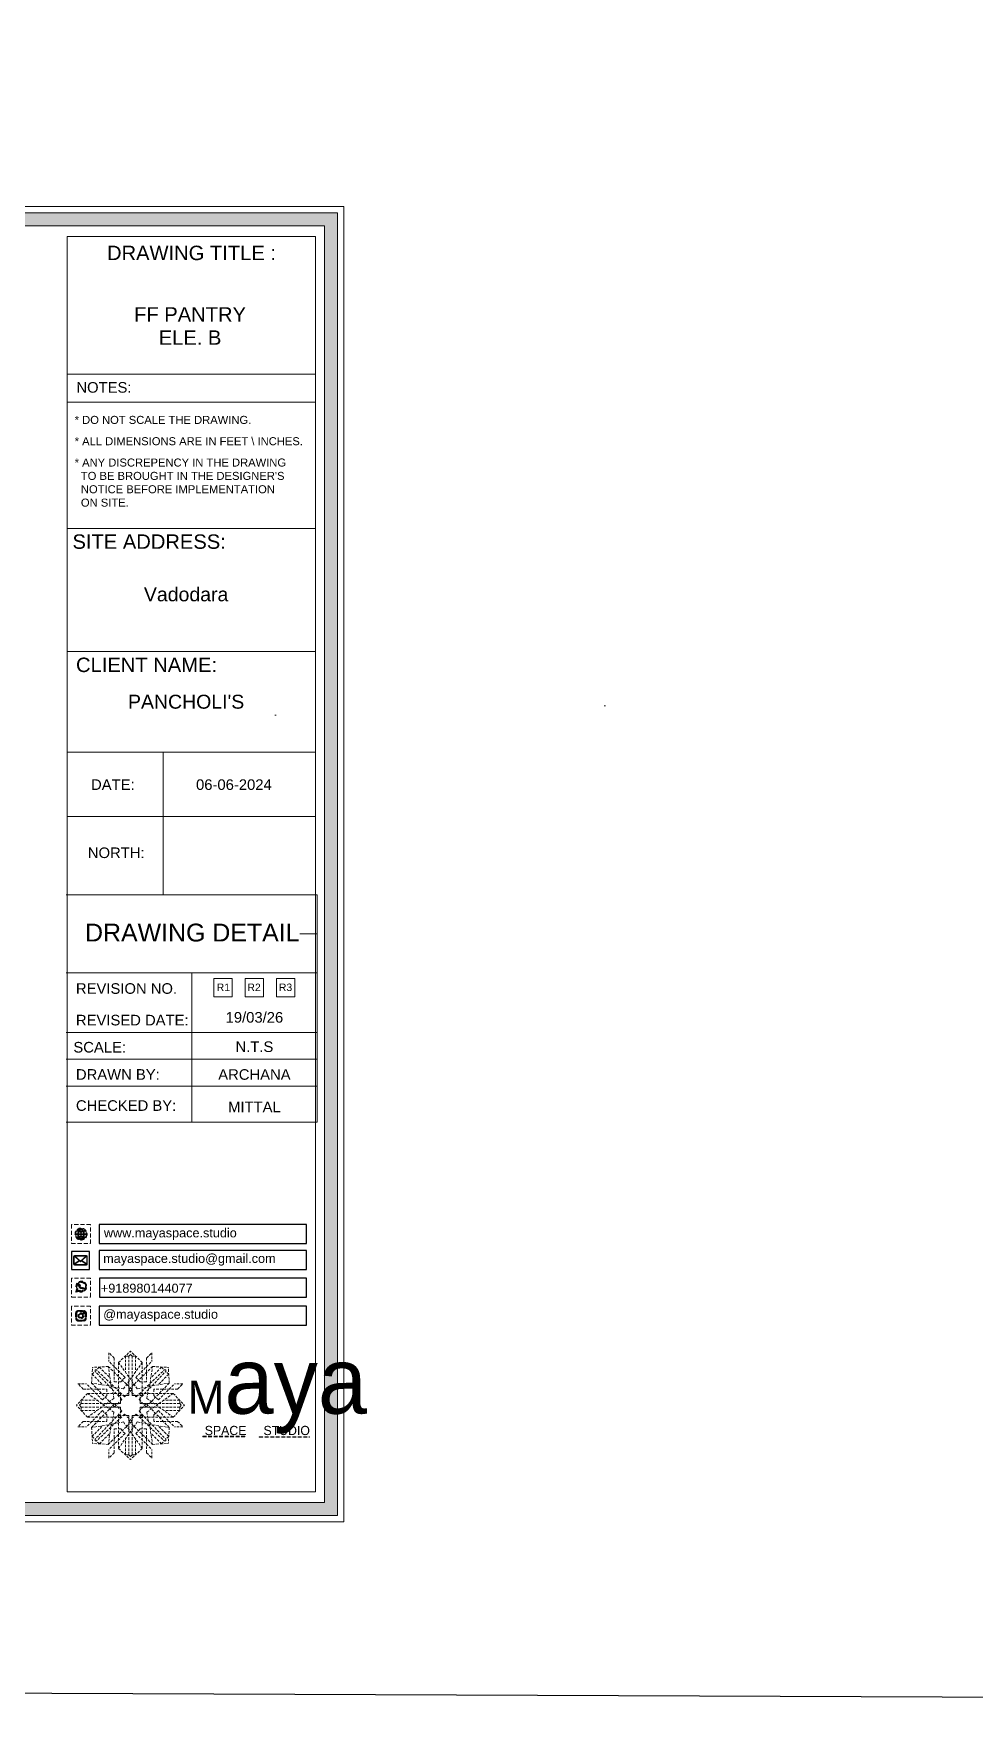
# Model space of a CAD drawing. Header units: millimetres. Extents: x 56222 to 3066687, y -650199 to -121287.
# Drawn here: x 135359.8 to 135535.2, y -184800.2 to -184488.9 of the extents above; entities that cross this region are included whole.
import ezdxf
from ezdxf.enums import TextEntityAlignment as Align

# ---------------------------------------------------------------- set-up
doc = ezdxf.new("R2010")
doc.units = ezdxf.units.MM
doc.header["$MEASUREMENT"] = 0
doc.linetypes.add('DASHEDX2', pattern=[1.5, 1, -0.5])
for name, color, linetype, lineweight in [('Dimension', 10, 'DASHEDX2', 20), ('FURNITURE', 32, 'Continuous', 9), ('NAME PLATE', 7, 'Continuous', 25), ('TILE', 14, 'Continuous', 9)]:
    doc.layers.add(name, color=color, linetype=linetype, lineweight=lineweight)
doc.styles.add('Arial', font='arial.ttf')
doc.styles.get("Standard").update_dxf_attribs({"font": 'arial.ttf', "height": 6})

# ---------------------------------------------------------------- blocks, each defined once
blk = doc.blocks.new('FSFSF')
at = {"color": 42, "lineweight": 5, "true_color": 0xe0ac11}
for p, q in [((28600.02952215459, 143.5139148725285), (28600.02952215459, 140.1627915054827)), ((28602.14937278152, 141.4051683081257), (28600.02952215458, 143.5139148725237)), ((28606.46515515396, 133.7608692168469), (28600.02952215458, 140.1627915054788)), ((28602.14937278152, 141.4051683081257), (28602.14937278152, 131.9548183658916)), ((28603.8573819619, 139.6884756314575), (28608.58467309682, 144.0826294809294)), ((28603.8573819619, 126.5832694616292), (28603.8573819619, 139.6884756314575)), ((28603.8573819619, 139.6884756314575), (28608.57656374431, 133.0212336201026)), ((28607.90038549203, 142.2178300233099), (28606.57849619761, 142.2178300233099)), ((28606.57849619761, 142.2178300233112), (28606.57849619761, 135.8440958244304)), ((28607.90038549203, 142.2178300233056), (28608.57656374431, 142.8463572676453)), ((28607.90038549203, 142.2178300233099), (28607.90038549203, 126.5832694616292)), ((28613.31196423174, 139.6884756314505), (28608.58467309682, 144.0826294809224)), ((28609.26896070161, 142.2178300232985), (28608.59278244933, 142.8463572676383)), ((28613.31196423174, 139.6884756314505), (28608.59278244933, 133.0212336200956)), ((28609.26896070161, 142.2178300233029), (28609.26896070161, 126.5832694616222)), ((28609.26896070161, 142.2178300233029), (28610.59084999603, 142.2178300233029)), ((28610.59084999603, 142.2178300233041), (28610.59084999603, 135.8440958244234)), ((28610.70419103967, 133.7608692168399), (28617.13982403906, 140.1627915054717)), ((28613.31196423174, 126.5832694616222), (28613.31196423174, 139.6884756314505)), ((28615.01997341212, 141.4051683081186), (28617.13982403906, 143.5139148725166)), ((28615.01997341212, 141.4051683081186), (28615.01997341212, 131.9548183658846)), ((28617.13982403905, 143.5139148725215), (28617.13982403905, 140.1627915054756)), ((28593.18528875562, 131.4512709548762), (28593.53942279741, 137.7083440558963)), ((28593.38640769022, 135.0047725313525), (28594.56253744733, 136.1236492009193)), ((28593.38640769022, 135.0047725313525), (28597.59981168557, 130.777693179436)), ((28599.79649589843, 138.0624780976842), (28593.53942279741, 137.7083440558973)), ((28595.12411765238, 136.6852294059708), (28594.53344388519, 136.6852294059708)), ((28594.56253744733, 136.1236492009193), (28594.56253744733, 136.7143229681096)), ((28605.16739288197, 124.9761417178488), (28594.56253744733, 136.1236492009157)), ((28596.24299432195, 137.8613591630871), (28595.12411765238, 136.6852294059708)), ((28606.27162513545, 126.0803739713377), (28595.12411765239, 136.6852294059723)), ((28596.24299432195, 137.8613591630871), (28600.47007367387, 133.6479551677364)), ((28601.02633591869, 130.0022997966441), (28599.79649589844, 138.0624780976862)), ((28599.79697319313, 138.0540449410801), (28608.57656374431, 129.5596347853315)), ((28606.46515515396, 133.7608692168438), (28604.74702146255, 131.954818365889)), ((28605.85908385607, 129.1819884053065), (28608.57656374431, 133.0212336201024)), ((28617.37237300051, 138.0540449410731), (28608.59278244933, 129.5596347853245)), ((28611.31026233756, 129.1819884052994), (28608.59278244933, 133.0212336200953)), ((28610.70419103968, 133.7608692168368), (28612.42232473109, 131.954818365882)), ((28610.89772105818, 126.0803739713307), (28622.04522854125, 136.6852294059653)), ((28612.01817201668, 124.9761417178561), (28622.62302745131, 136.123649200923)), ((28616.14301027494, 130.0022997966371), (28617.3728502952, 138.0624780976791)), ((28620.92635187169, 137.8613591630801), (28616.69927251977, 133.6479551677294)), ((28617.37285029521, 138.0624780976772), (28623.62992339623, 137.7083440558903)), ((28623.79915720843, 135.0047725313598), (28619.58575321308, 130.7776931794433)), ((28620.92635187169, 137.8613591630801), (28622.04522854125, 136.6852294059638)), ((28622.04522854125, 136.6852294059638), (28622.63590230844, 136.6852294059638)), ((28622.62302745131, 136.1236492009266), (28622.62302745131, 136.7143229681169)), ((28623.79915720843, 135.0047725313598), (28622.62302745131, 136.1236492009266)), ((28624.00027614303, 131.4512709548835), (28623.64614210124, 137.7083440559036)), ((28591.55929122185, 127.3903848914015), (28587.16513737238, 122.6630937564842)), ((28587.73385198078, 131.2182446987172), (28591.08497534782, 131.2182446987172)), ((28589.84259854518, 129.0983940717815), (28587.73385198078, 131.2182446987208)), ((28589.84259854518, 129.0983940717815), (28599.29294848741, 129.0983940717815)), ((28597.48689763646, 124.7826116993383), (28591.08497534783, 131.2182446987208)), ((28604.66449739168, 127.3903848914015), (28591.55929122185, 127.3903848914015)), ((28591.55929122185, 127.3903848914015), (28598.2265332332, 122.6712031089919)), ((28601.24546705666, 130.2214309346091), (28593.18528875562, 131.4512709548617)), ((28593.19372191223, 131.4507936601731), (28601.68813206797, 122.6712031089919)), ((28597.48689763646, 124.7826116993419), (28599.29294848742, 126.5007453907529)), ((28599.29294848741, 126.5007453907565), (28599.29294848741, 129.0983940717815)), ((28605.85908385607, 129.1819884053061), (28601.02633591869, 130.0022997966444)), ((28602.065778448, 125.3886829972289), (28601.24546705666, 130.2214309346127)), ((28604.74702146255, 131.9548183658916), (28602.14937278152, 131.9548183658916)), ((28603.67734725012, 126.5424332089096), (28603.67734725012, 127.3903848914015)), ((28604.66449739168, 126.5430463444827), (28603.67734725012, 126.5424332089096)), ((28604.70533364439, 127.5704196031902), (28603.8573819619, 127.5704196031902)), ((28607.90038549203, 126.5832694616292), (28603.8573819619, 126.5832694616292)), ((28604.66449739168, 123.3473813612763), (28604.66449739168, 127.3903848914015)), ((28604.70472050882, 126.5832694616292), (28604.70533364439, 127.5704196031902)), ((28606.27162513545, 126.0803739713377), (28608.57656374431, 128.2731099501872)), ((28607.90038549203, 128.9163723677579), (28608.57656374431, 129.5596347853315)), ((28607.90038549203, 128.916372367763), (28608.57656374431, 128.2731099501872)), ((28609.26896070161, 128.9163723677509), (28608.59278244933, 129.5596347853245)), ((28609.26896070161, 128.916372367756), (28608.59278244933, 128.2731099501802)), ((28610.89772105818, 126.0803739713307), (28608.59278244933, 128.2731099501802)), ((28609.26896070161, 126.5832694616222), (28613.31196423174, 126.5832694616222)), ((28611.31026233756, 129.1819884052991), (28616.14301027495, 130.0022997966374)), ((28612.42232473109, 131.9548183658846), (28615.01997341212, 131.9548183658846)), ((28612.46462568482, 126.5832694616222), (28612.46401254924, 127.5704196031832)), ((28612.46401254924, 127.5704196031832), (28613.31196423174, 127.5704196031832)), ((28612.52106750697, 123.3473813612836), (28612.52106750697, 127.3903848914088)), ((28612.52106750697, 127.3903848914088), (28625.6262736768, 127.3903848914088)), ((28612.52106750697, 126.54304634449), (28613.50821764853, 126.5424332089169)), ((28613.50821764853, 126.5424332089169), (28613.50821764853, 127.3903848914088)), ((28615.11978645065, 125.3886829972362), (28615.94009784198, 130.22143093462)), ((28623.99184298642, 131.4507936601804), (28615.49743283067, 122.6712031089992)), ((28615.94009784198, 130.2214309346164), (28624.00027614303, 131.451270954869)), ((28627.34296635347, 129.0983940717888), (28617.89261641123, 129.0983940717888)), ((28617.89261641123, 126.5007453907638), (28617.89261641123, 129.0983940717888)), ((28619.69866726219, 124.7826116993492), (28617.89261641123, 126.5007453907601)), ((28625.6262736768, 127.3903848914088), (28618.95903166544, 122.6712031089992)), ((28619.69866726219, 124.7826116993456), (28626.10058955082, 131.2182446987281)), ((28625.6262736768, 127.3903848914088), (28630.02042752627, 122.6630937564914)), ((28629.45171291787, 131.2182446987244), (28626.10058955082, 131.2182446987244)), ((28627.34296635347, 129.0983940717888), (28629.45171291786, 131.2182446987281)), ((28591.55929122185, 117.9358026215632), (28587.16513737238, 122.6630937564805)), ((28589.02993683, 123.3473813612763), (28588.40140958566, 122.6712031089919)), ((28589.02993683, 121.9788061516883), (28588.40140958566, 122.6549844039728)), ((28589.02993683, 123.3473813612763), (28589.02993683, 124.6692706556969)), ((28589.02993682999, 124.6692706556969), (28595.40367102887, 124.6692706556969)), ((28589.02993683, 123.3473813612763), (28604.66449739168, 123.3473813612763)), ((28589.02993682999, 121.9788061516883), (28604.66449739167, 121.9788061516883)), ((28589.02993682999, 121.9788061516883), (28589.02993682999, 120.6569168572678)), ((28589.02993682999, 120.6569168572678), (28595.40367102887, 120.6569168572678)), ((28597.48689763646, 120.5435758136264), (28591.08497534783, 114.1079428142439)), ((28591.55929122185, 117.9358026215632), (28598.2265332332, 122.6549844039728)), ((28593.19372191222, 113.8753938527916), (28601.68813206797, 122.6549844039728)), ((28605.16739288197, 120.3500457951159), (28594.56253744733, 109.202538312049)), ((28597.48689763646, 120.5435758136227), (28599.29294848741, 118.8254421222118)), ((28602.065778448, 125.3886829972289), (28598.2265332332, 122.6712031089919)), ((28602.065778448, 119.9375045157358), (28598.2265332332, 122.6549844039728)), ((28602.065778448, 119.9375045157358), (28601.24546705666, 115.104756578352)), ((28602.33139448555, 123.3473813612727), (28601.68813206797, 122.6712031089919)), ((28602.33139448555, 121.978806151692), (28601.68813206797, 122.6549844039728)), ((28602.33139448554, 123.3473813612727), (28602.97465690312, 122.6712031089919)), ((28602.33139448554, 121.978806151692), (28602.97465690312, 122.6549844039728)), ((28605.16739288197, 124.9761417178488), (28602.97465690312, 122.6712031089919)), ((28605.16739288197, 120.3500457951159), (28602.97465690312, 122.6549844039728)), ((28604.66449739167, 121.9788061516883), (28604.66449739167, 117.9358026215632)), ((28612.01817201668, 124.9761417178561), (28614.21090799553, 122.6712031089992)), ((28612.01817201667, 120.3500457951159), (28614.21090799552, 122.6549844039728)), ((28612.01817201667, 120.3500457951159), (28622.62302745131, 109.202538312049)), ((28628.15562806865, 123.3473813612836), (28612.52106750697, 123.3473813612836)), ((28612.52106750696, 121.9788061516883), (28612.52106750696, 117.9358026215632)), ((28628.15562806865, 121.9788061516883), (28612.52106750696, 121.9788061516883)), ((28614.85417041311, 123.34738136128), (28614.21090799553, 122.6712031089992)), ((28614.8541704131, 121.978806151692), (28614.21090799552, 122.6549844039728)), ((28614.8541704131, 123.34738136128), (28615.49743283067, 122.6712031089992)), ((28614.85417041309, 121.978806151692), (28615.49743283067, 122.6549844039728)), ((28615.11978645065, 125.3886829972362), (28618.95903166544, 122.6712031089992)), ((28615.11978645064, 119.9375045157358), (28618.95903166544, 122.6549844039728)), ((28615.11978645064, 119.9375045157358), (28615.94009784198, 115.104756578352)), ((28623.99184298642, 113.8753938527916), (28615.49743283067, 122.6549844039728)), ((28619.69866726218, 120.5435758136227), (28617.89261641122, 118.8254421222118)), ((28625.62627367679, 117.9358026215632), (28618.95903166544, 122.6549844039728)), ((28619.69866726218, 120.5435758136264), (28626.10058955082, 114.1079428142439)), ((28628.15562806865, 124.6692706557042), (28621.78189386977, 124.6692706557042)), ((28628.15562806865, 120.6569168572678), (28621.78189386977, 120.6569168572678)), ((28625.62627367679, 117.9358026215632), (28630.02042752627, 122.6630937564805)), ((28628.15562806865, 123.3473813612836), (28628.15562806865, 124.6692706557042)), ((28628.15562806865, 123.3473813612836), (28628.78415531299, 122.6712031089992)), ((28628.15562806864, 121.9788061516883), (28628.78415531298, 122.6549844039728)), ((28628.15562806865, 121.9788061516883), (28628.15562806865, 120.6569168572678)), ((28589.84259854518, 116.2277934411832), (28587.73385198078, 114.1079428142439)), ((28587.73385198077, 114.1079428142475), (28591.08497534782, 114.1079428142475)), ((28589.84259854518, 116.2277934411832), (28599.29294848741, 116.2277934411832)), ((28604.66449739167, 117.9358026215632), (28591.55929122185, 117.9358026215632)), ((28601.24546705666, 115.1047565783556), (28593.18528875562, 113.874916558103)), ((28593.18528875562, 113.8749165580884), (28593.53942279741, 107.6178434570684)), ((28593.38640769022, 110.3214149816122), (28597.59981168557, 114.5484943335287)), ((28606.27162513545, 119.148331313441), (28595.12411765239, 108.5434758788064)), ((28599.29294848741, 118.8254421222082), (28599.29294848741, 116.2277934411832)), ((28601.02633591869, 115.2264054881346), (28599.79649589844, 107.1662271870926)), ((28599.79697319313, 107.1746603436987), (28608.57656374431, 115.6690704994472)), ((28605.85908385607, 116.0467168794726), (28601.02633591869, 115.2264054881344)), ((28602.14937278152, 103.8235369766531), (28602.14937278152, 113.2738869188871)), ((28604.74702146255, 113.2738869188871), (28602.14937278152, 113.2738869188871)), ((28604.66449739167, 118.783141168482), (28603.67734725012, 118.783754304055)), ((28603.67734725012, 118.783754304055), (28603.67734725012, 117.9358026215632)), ((28607.90038549203, 118.6454358231495), (28603.8573819619, 118.6454358231495)), ((28603.8573819619, 118.6454358231495), (28603.8573819619, 105.5402296533212)), ((28604.70533364439, 117.6582856815885), (28603.8573819619, 117.6582856815885)), ((28604.70472050882, 118.6454358231495), (28604.70533364439, 117.6582856815885)), ((28606.46515515396, 111.4678360679349), (28604.74702146255, 113.2738869188898)), ((28605.85908385607, 116.0467168794723), (28608.57656374431, 112.2074716646764)), ((28606.27162513545, 119.148331313441), (28608.57656374431, 116.9555953345915)), ((28607.90038549203, 103.0108752614688), (28607.90038549203, 118.6454358231495)), ((28607.90038549203, 116.3123329170157), (28608.57656374431, 116.9555953345915)), ((28607.90038549203, 116.3123329170208), (28608.57656374431, 115.6690704994472)), ((28610.89772105818, 119.148331313441), (28608.59278244933, 116.9555953345915)), ((28609.26896070161, 116.3123329170157), (28608.59278244933, 116.9555953345915)), ((28609.26896070161, 116.3123329170208), (28608.59278244933, 115.6690704994472)), ((28611.31026233756, 116.0467168794723), (28608.59278244933, 112.2074716646764)), ((28617.37237300051, 107.1746603436987), (28608.59278244933, 115.6690704994472)), ((28609.26896070161, 118.6454358231495), (28613.31196423174, 118.6454358231495)), ((28609.26896070161, 103.0108752614688), (28609.26896070161, 118.6454358231495)), ((28610.70419103968, 111.4678360679349), (28612.42232473109, 113.2738869188898)), ((28610.89772105818, 119.148331313441), (28622.04522854125, 108.5434758788064)), ((28611.31026233756, 116.0467168794726), (28616.14301027495, 115.2264054881344)), ((28612.42232473109, 113.2738869188871), (28615.01997341212, 113.2738869188871)), ((28612.46462568482, 118.6454358231495), (28612.46401254924, 117.6582856815885)), ((28612.46401254924, 117.6582856815885), (28613.31196423174, 117.6582856815885)), ((28612.52106750696, 118.783141168482), (28613.50821764853, 118.783754304055)), ((28612.52106750696, 117.9358026215632), (28625.62627367679, 117.9358026215632)), ((28613.31196423174, 118.6454358231495), (28613.31196423174, 105.5402296533212)), ((28613.50821764853, 118.783754304055), (28613.50821764853, 117.9358026215632)), ((28615.01997341212, 103.8235369766531), (28615.01997341212, 113.2738869188871)), ((28615.94009784198, 115.1047565783556), (28624.00027614302, 113.874916558103)), ((28616.14301027494, 115.2264054881346), (28617.3728502952, 107.1662271870926)), ((28617.89261641123, 118.8254421222082), (28617.89261641123, 116.2277934411832)), ((28627.34296635346, 116.2277934411832), (28617.89261641123, 116.2277934411832)), ((28623.79915720842, 110.3214149816122), (28619.58575321307, 114.5484943335287)), ((28624.00027614302, 113.8749165580884), (28623.64614210124, 107.6178434570684)), ((28629.45171291786, 114.1079428142475), (28626.10058955082, 114.1079428142475)), ((28627.34296635346, 116.2277934411832), (28629.45171291786, 114.1079428142439)), ((28593.38640769022, 110.3214149816122), (28594.56253744733, 109.2025383120454)), ((28599.79649589843, 107.1662271870945), (28593.53942279741, 107.5203612288814)), ((28595.12411765238, 108.5434758788079), (28594.53344388519, 108.5434758788079)), ((28594.56253744733, 109.2025383120454), (28594.56253744733, 108.6118645448551)), ((28596.24299432195, 107.3673461216916), (28595.12411765238, 108.5434758788079)), ((28596.24299432195, 107.3673461216916), (28600.47007367387, 111.5807501170424)), ((28606.46515515396, 111.4678360679318), (28600.02952215458, 105.0659137793)), ((28603.8573819619, 105.5402296533212), (28608.57656374431, 112.2074716646761)), ((28606.57849619761, 103.0108752614676), (28606.57849619761, 109.3846094603483)), ((28613.31196423174, 105.5402296533212), (28608.59278244933, 112.2074716646761)), ((28610.59084999603, 103.0108752614676), (28610.59084999603, 109.3846094603483)), ((28610.70419103967, 111.4678360679318), (28617.13982403906, 105.0659137793)), ((28620.92635187169, 107.3673461216916), (28616.69927251977, 111.5807501170424)), ((28617.37285029521, 107.1662271870945), (28623.62992339623, 107.5203612288814)), ((28620.92635187169, 107.3673461216916), (28622.04522854125, 108.5434758788079)), ((28622.04522854125, 108.5434758788079), (28622.63590230844, 108.5434758788079)), ((28623.79915720842, 110.3214149816122), (28622.62302745131, 109.2025383120454)), ((28622.62302745131, 109.2025383120454), (28622.62302745131, 108.6118645448551)), ((28600.02952215459, 101.7147904122502), (28600.02952215459, 105.0659137792961)), ((28602.14937278152, 103.8235369766531), (28600.02952215458, 101.7147904122551)), ((28603.8573819619, 105.5402296533212), (28608.58467309682, 101.1460758038494)), ((28607.90038549203, 103.0108752614688), (28606.57849619761, 103.0108752614688)), ((28607.90038549203, 103.0108752614732), (28608.57656374431, 102.3823480171334)), ((28613.31196423174, 105.5402296533212), (28608.58467309682, 101.1460758038494)), ((28609.26896070161, 103.0108752614732), (28608.59278244933, 102.3823480171334)), ((28609.26896070161, 103.0108752614688), (28610.59084999603, 103.0108752614688)), ((28615.01997341212, 103.8235369766531), (28617.13982403906, 101.7147904122551)), ((28617.13982403905, 101.7147904122502), (28617.13982403905, 105.0659137792961))]:
    blk.add_line(p, q, dxfattribs=at)
blk = doc.blocks.new('hgwg')
at = {"layer": 'Dimension', "true_color": 0xd39e00}
h = blk.add_hatch(color=42, dxfattribs=at)
h.dxf.hatch_style = 1
h.paths.add_polyline_path([(27505.71340162798, 45.05203686693212), (27494.27108242475, 45.05203686693212), (27494.27108242475, 44.90203686693212), (27505.71340162798, 44.90203686693212)])
h = blk.add_hatch(color=42, dxfattribs=at)
h.dxf.hatch_style = 1
h.paths.add_polyline_path([(27523.30327300013, 44.90203686693212), (27509.6816220806, 44.90203686693212), (27509.6816220806, 44.75203686693212), (27523.30327300013, 44.75203686693212)])
at = {"layer": 'Dimension', "color": 42, "true_color": 0xd39e00}
for p, q in [((27494.27108242475, 45.05203686693212), (27505.71340162798, 45.05203686693212)), ((27494.27108242475, 44.90203686693212), (27494.27108242475, 45.05203686693212)), ((27494.27108242475, 44.90203686693212), (27505.71340162798, 44.90203686693212)), ((27505.71340162798, 45.05203686693212), (27505.71340162798, 44.90203686693212)), ((27509.6816220806, 44.90203686693212), (27523.30327300013, 44.90203686693212)), ((27509.6816220806, 44.90203686693212), (27509.6816220806, 44.75203686693212)), ((27509.6816220806, 44.75203686693212), (27523.30327300013, 44.75203686693212)), ((27523.30327300013, 44.75203686693212), (27523.30327300013, 44.90203686693212))]:
    blk.add_line(p, q, dxfattribs=at)
at = {"layer": 'Dimension', "color": 42, "true_color": 0xd39e00, "attachment_point": 1}
for s, width, insert, char_height in [('{\\fCinzel|b0|i0|c0|p2;\\H1.5x;M\\fAmsterdam One|b0|i0|c0|p2;\\H2x;aya}', 85.32770400233176, (27490.16720882829, 69.1670580071177), 6), ('{\\fCinzel|b0|i0|c0|p0;SPACE     STUDIO}', 66.12897169631242, (27494.8322192234, 47.86289312563859), 2.5)]:
    blk.add_mtext_dynamic_manual_height_columns(s, width=width, gutter_width=30, heights=[0], dxfattribs=dict(at, insert=insert, char_height=char_height))
blk = doc.blocks.new('QEGW4TG')
at = {"layer": 'Dimension', "true_color": 0x000000}
h = blk.add_hatch(color=18, dxfattribs=at)
h.dxf.hatch_style = 1
h.paths.add_polyline_path([(1.187091838183055, 1.98177108190226), (1.033431034835843, 1.296664261299405, 0.5509124427602531), (1.10803336545479, 1.228472477282911), (1.753631702631827, 1.3859606636898, 6.34412523232794)])
h.paths.add_polyline_path([(1.810474836187209, 1.698279910686368), (1.403136541219283, 1.598913221470411), (1.499210153190082, 2.0272637533444, -9.07133912899332)], flags=16)
h.paths.add_polyline_path([(1.745663850195269, 2.690243043829252, -0.3875126163322261), (1.894684737119763, 3.193992050027953, -0.3607415830259414), (2.007833641781254, 3.177226008350592), (2.169416898680688, 2.859554992342163, -0.07151671525802489), (2.063735285172324, 2.730699185723803, 0.3216763591583559), (2.052573019720961, 2.654587547766838, 0.1221828121087859), (2.532697100029603, 2.245910038244721, 0.06604656462501653), (2.687304065624332, 1.931217718888324, 0.3756740161796316), (3.107131665665466, 2.163826466892424, 0.526752502159757), (3.02979712339868, 2.28973275806185), (2.789984836732684, 2.366833549170965, 0.2737208883027296), (2.687663811828648, 2.340313884368498, 0.04074929161681815), (2.628080915907736, 2.265958741588463, -2.427976796490477), (2.44588782105219, 2.002458541107671, -0.1907850788726739)], flags=0)
h = blk.add_hatch(color=18, dxfattribs=at)
h.dxf.hatch_style = 1
h.paths.add_polyline_path([(2.687663811828632, 2.340313884368481, 0.0407492916168068), (2.628080915907738, 2.265958741588466, -0.4412823113683242), (2.532697100181941, 2.24591003816886, -0.1182797973807856), (2.064446685660975, 2.638307475266393, -0.4412823115886387), (2.069093945741169, 2.735664682453949, 0.04074929158412958), (2.133043749293867, 2.806299173711516, 0.2900830682164422), (2.140126129328374, 2.917140342695692), (2.007833641781254, 3.177226008350592, 0.31623062650189), (1.907458275577852, 3.200407680759237, 0.1903366609617529), (1.727617539160449, 3.001989855048218, 0.1705132533351779), (1.723351830981194, 2.743669959818334, 0.2527841192987533), (2.690888777707058, 1.925875124151339, 0.1705132533677759), (2.945253356194499, 1.971108140553456, 0.1903366609236972), (3.11259450872896, 2.180175743679357, 0.4666839200012377), (3.029797123397894, 2.289732758062103), (2.789984836732684, 2.366833549170965, 0.2737208883027886)])
for p, q in [((1.187091838182823, 1.981771081901229), (1.033431034829846, 1.296664261272667)), ((1.104864288547105, 1.22769940810656), (1.753631702631537, 1.38596066368973)), ((1.499210153189779, 2.02726375334305), (1.403136541219283, 1.598913221470411)), ((1.403136541219283, 1.598913221470411), (1.810474836187495, 1.698279910686438)), ((2.007833641782781, 3.177226008347589), (2.140126129339478, 2.917140342673861)), ((3.07376729664611, 2.275596138167543), (2.795973786971444, 2.364908073175798))]:
    blk.add_line(p, q)
blk.add_lwpolyline([(0, 0), (4.677875833520375, 0), (4.677875833520375, 4.677875833487633), (0, 4.677875833487633)], close=True)
for centre, radius, start, end in [((1.092285202801577, 1.28614751820453), 0.05978641126763205, 164.848313743537, 282.1458186134437), ((2.391856922618899, 2.560090461466984), 1.336380265289725, 241.4726925157612, 205.6422480518206), ((2.391856922618899, 2.560090461466984), 1.039578066265566, 235.9961833528427, 210.8332541496584), ((2.093211678275111, 2.866757529460642), 0.3898036126573604, 159.7006965781634, 198.4071931529369), ((2.96422670641914, 3.230508715242536), 1.33296002576076, 201.4218194877544, 258.1669382717271), ((2.068710664792889, 2.873542338844459), 0.3644767273401995, 118.9685287465575, 159.3648257195266), ((1.94115209195661, 3.117399309044913), 0.08958606497010892, 41.8984607349679, 123.1343628598353), ((2.111185664180084, 2.684865951528081), 0.06597138640971531, 135.993167916936, 224.889150196011), ((1.668440453213407, 3.162667354486985), 0.5855377895559305, 312.4616868225817, 321.8727761964677), ((3.116352617467783, 3.417971815580813), 1.3093443293986, 216.5455493843477, 243.5279193807737), ((2.049097856513981, 2.86730989022908), 0.1037748545872203, 320.3923518033985, 28.69705978797532), ((2.571242585552682, 2.299449457126798), 0.06597138640971531, 234.2481540868074, 323.1441363625612), ((3.113289334112778, 1.938197709888527), 0.5855377895559305, 137.2645280778166, 146.6756174521283), ((2.761231025502639, 2.267121770607218), 0.1037748545872203, 70.44024447729866, 138.7449524685831), ((2.753680358302518, 2.310588100078917), 0.3898036126573604, 260.7301111127597, 299.4366076966294), ((2.764269856204919, 2.287475423160004), 0.3644767273401995, 299.7724785632745, 340.1687755327218), ((3.025288852411904, 2.200260200651769), 0.08958606497010892, 336.0029414192384, 57.23884355508559)]:
    blk.add_arc(centre, radius, start, end)
blk = doc.blocks.new('ASGERG')
at = {"layer": 'Dimension', "true_color": 0x000000}
h = blk.add_hatch(color=18, dxfattribs=at)
h.dxf.hatch_style = 1
h.paths.add_polyline_path([(0.9878009781132278, 1.703186002650503, 0.4023816522982896), (1.825443186799671, 1.025485415719686), (2.958426043524663, 1.025485415719686, 0.4261452983977781), (3.664190593117382, 1.897814859594269), (3.664190593117382, 2.988961614004873, 0.4023816523091476), (2.826548384427302, 3.666662200964538), (1.693565527702309, 3.666662200964538, 0.4261452984088214), (0.9878009781132278, 2.794332757061105)])
h.paths.add_polyline_path([(1.269614298369561, 1.722741172293552, 0.4023816522947821), (1.79822913284187, 1.29506145431435), (2.936987097088775, 1.29506145431435, 0.4261452984123871), (3.382377272857411, 1.845566526549218), (3.382377272857411, 2.96940644439067, 0.4023816522947838), (2.853762438385102, 3.397086162369874), (1.715004474138198, 3.397086162369874, 0.426145298412388), (1.269614298369561, 2.846581090135005)], flags=16)
h.paths.add_polyline_path([(3.023270429735569, 2.349113106956224, -1), (1.6354381059813, 2.349113106956224, -1)], flags=0)
h.paths.add_polyline_path([(2.743205021494745, 2.349113106956224, -1), (1.915503514222124, 2.349113106956224, -1)], flags=0)
h.paths.add_polyline_path([(3.191863788461511, 3.021710217520308, -1), (2.855701533165678, 3.021710217520308, -1)], flags=0)
h.paths.add_polyline_path([(1.6354381059813, 2.349113106956224, 1), (3.023270429735569, 2.349113106956224, 1)], flags=0)
h = blk.add_hatch(color=18, dxfattribs=at)
h.dxf.hatch_style = 1
h.paths.add_polyline_path([(1.6354381059813, 2.349113106956224, 1), (3.023270429735569, 2.349113106956224, 1)])
h.paths.add_polyline_path([(2.743205021494745, 2.349113106956224, 1), (1.915503514222124, 2.349113106956224, 1)], flags=16)
h = blk.add_hatch(color=18, dxfattribs=at)
h.dxf.hatch_style = 1
h.paths.add_polyline_path([(3.191863788461511, 3.021710217520308, 1), (2.855701533165678, 3.021710217520308, 1)])
for p, q in [((0.9878009781132278, 2.988961614029904), (0.9878009781132278, 1.70318600265432)), ((1.269614298369561, 2.969406444382912), (1.269614298369561, 1.722741172301312)), ((1.693565527704777, 3.666662200964538), (2.958426043522195, 3.666662200964538)), ((1.693565527704777, 1.025485415719686), (2.958426043522195, 1.025485415719686)), ((2.936987097087695, 3.397086162369874), (1.715004474142916, 3.397086162369874)), ((2.936987097087695, 1.29506145431435), (1.715004474142916, 1.29506145431435)), ((3.382377272857411, 2.969406444382798), (3.382377272857411, 1.722741172301198)), ((3.664190593117382, 2.988961614029904), (3.664190593117382, 1.703186002654206))]:
    blk.add_line(p, q)
blk.add_lwpolyline([(0, 0), (4.677875833520375, 0), (4.677875833520375, 4.677875833487633), (0, 4.677875833487633)], close=True)
for centre, radius in [((2.329354267858434, 2.349113106956224), 0.6939161618771346), ((2.329354267858434, 2.349113106956224), 0.4138507536363104), ((3.023782660813595, 3.021710217520308), 0.1680811276479166)]:
    blk.add_circle(centre, radius)
for centre, radius, start, end in [((1.759504357250989, 2.891647185547413), 0.7778150187314825, 94.86305418922075, 172.8127439550857), ((1.759504357250989, 1.800500431136811), 0.7778150187314825, 187.1872560450436, 265.1369458107793), ((1.756616803490033, 2.907993767262838), 0.490859406455273, 94.86305418922075, 172.8127439550857), ((1.756616803490033, 1.784153849421386), 0.490859406455273, 187.1872560450436, 265.1369458107793), ((2.895374767736939, 2.907993767262838), 0.490859406455273, 7.187256045043576, 85.13694581077927), ((2.895374767736939, 1.784153849421386), 0.490859406455273, 274.8630541892207, 352.8127439549564), ((2.892487213975983, 2.891647185547413), 0.7778150187314825, 7.187256045043576, 85.13694581077927), ((2.892487213975983, 1.800500431136811), 0.7778150187314825, 274.8630541892207, 352.8127439549564)]:
    blk.add_arc(centre, radius, start, end)
blk = doc.blocks.new('DTGWEGEARG')
at = {"layer": 'Dimension', "true_color": 0x000000}
h = blk.add_hatch(color=18, dxfattribs=at)
h.dxf.hatch_style = 1
h.paths.add_polyline_path([(3.827875833522876, 2.338937916762688, 1), (0.849999999997499, 2.338937916762688, 1)])
h.paths.add_polyline_path([(2.410067026245088, 1.122706408467201), (2.410067026245088, 1.693045342340603, -0.05827942784441899), (2.812445341716919, 1.629346779479062, -0.1033532730963779)], flags=16)
h.paths.add_polyline_path([(2.260067026236071, 1.129185144458924, -0.101740903817371), (1.865430491803455, 1.629346779479062, -0.05717097550308236), (2.260067026239994, 1.692713910527245)], flags=16)
h.paths.add_polyline_path([(2.167534142020019, 1.011016423996755, -0.1057952507638167), (1.721439551609405, 1.582164618114258, 0.05520542910569185), (1.377292133685734, 1.407276962960325, 0.1698216228186413)], flags=16)
h.paths.add_polyline_path([(3.016142448257003, 1.719950953252589, 0.08133556479226609), (3.129099600233631, 2.268128927234784), (3.67600217548033, 2.268128927234784, -0.1520689214655178), (3.399506162930496, 1.521655994681915, 0.05686981644289543)], flags=16)
h.paths.add_polyline_path([(2.873828236651899, 1.767790462044811, 0.06194478914005309), (2.410067026245088, 1.843159155080477), (2.410067026245088, 2.268128927234784), (2.978962121406577, 2.268128927234784, -0.08134370791576499)], flags=16)
h.paths.add_polyline_path([(2.260067026240367, 1.842853883239862, 0.06092337719213643), (1.804047596868632, 1.767790462044857, -0.081343707915763), (1.698913712113797, 2.268128927234784), (2.260067026243632, 2.268128927234784)], flags=16)
h.paths.add_polyline_path([(1.661733385262794, 1.719950953252939, 0.0568698164428486), (1.278369670589879, 1.521655994681914, -0.152068921465507), (1.001873658040048, 2.268128927234727), (1.548776233286744, 2.268128927234784, 0.08133556479219842)], flags=16)
h.paths.add_polyline_path([(2.978564221175648, 2.418128927234761), (2.410067026245088, 2.418128927234761), (2.410067026245088, 2.8347166784449, 0.06194478913996639), (2.873828236651268, 2.910085371480381, -0.08000874410317031)], flags=16)
h.paths.add_polyline_path([(3.128736234070105, 2.418128927235586, 0.08011645333882926), (3.01614244825664, 2.95792488027237, 0.1277775775491851), (2.51034169149847, 3.666859409528837, -0.3602902893853039), (3.675531919741355, 2.418128927234761)], flags=16)
h.paths.add_polyline_path([(2.260067026243585, 2.418128927234761), (1.699311612344728, 2.418128927234704, -0.08000874410317925), (1.804047596869107, 2.910085371480381, 0.0609233771925021), (2.260067026243632, 2.83502195028538)], flags=16)
h.paths.add_polyline_path([(1.549139599450427, 2.418128927234704), (1.002343913779017, 2.418128927234704, -0.1504655396626469), (1.27836967058988, 3.156219838843462, 0.05686981644296745), (1.661733385263638, 2.957924880272117, 0.08011645333891207)], flags=16)
h.paths.add_polyline_path([(2.410067026245088, 2.984830491186396), (2.410067026245088, 3.555169429672338, -0.1033532736860012), (2.812445341716318, 3.048529054046146, -0.05827942784429314)], flags=16)
h.paths.add_polyline_path([(2.260067026247996, 2.985161922997771, -0.05717097550413885), (1.865430491804057, 3.048529054046147, -0.101740903818736), (2.260067026243632, 3.548690689071458)], flags=16)
h.paths.add_polyline_path([(1.721439551608698, 3.095711215411385, -0.05520542910558377), (1.377292133685735, 3.270598870565053, -0.1698216228190036), (2.167534142021905, 3.666859409528837, 0.1057952507640489)], flags=16)
blk.add_lwpolyline([(3.637978807091713e-12, 0), (4.677875833524013, 0), (4.677875833524013, 4.677875833487633), (3.637978807091713e-12, 4.677875833487633)], close=True)
at = {"layer": 'Dimension', "color": 18, "true_color": 0x000000}
for p, q in [((1.001873658038676, 2.268128927234727), (1.548776233285025, 2.268128927234784)), ((1.002343913780351, 2.418128927234704), (1.549139599450427, 2.418128927234704)), ((1.698913712112699, 2.268128927234784), (2.260067026239994, 2.268128927234784)), ((1.6993116123449, 2.418128927234704), (2.260067026239994, 2.418128927234761)), ((2.260067026243632, 3.548690689070099), (2.260067026243632, 2.985161922998032)), ((2.260067026243632, 2.835021950285466), (2.260067026243632, 2.418128927234648)), ((2.260067026243632, 2.268128927234784), (2.260067026239994, 1.842853883239911)), ((2.260067026239994, 1.692713910527232), (2.260067026236356, 1.129185144458859)), ((2.410067026245088, 3.555169429672674), (2.410067026245088, 2.984830491184709)), ((2.410067026245088, 2.834716678444863), (2.410067026245088, 2.418128927234648)), ((2.41006702624145, 2.418128927234761), (2.978564221175475, 2.418128927234761)), ((2.41006702624145, 2.268128927234784), (2.978962121407676, 2.268128927234784)), ((2.410067026245088, 2.268128927234784), (2.410067026245088, 1.8431591550804)), ((2.410067026245088, 1.693045342340554), (2.410067026245088, 1.1227064038506)), ((3.128736234069947, 2.418128927234761), (3.675531919740024, 2.418128927234761)), ((3.129099600235349, 2.268128927234784), (3.676002175481699, 2.268128927234784))]:
    blk.add_line(p, q, dxfattribs=at)
blk.add_circle((2.338937916760187, 2.338937916762688), 1.488937916762688, dxfattribs=at)
for centre, radius, start, end in [((2.338937916760187, 2.338937916762688), 1.338937916762688, 183.0314697118864, 217.6181188090123), ((2.338937916760187, 2.338937916762688), 1.338937916762688, 142.3818811909877, 176.6092825432614), ((2.338937916760187, 4.736890727369712), 1.903503470608637, 236.1399364125267, 249.1595144835151), ((2.338937916760187, -0.05901489384433489), 1.903503470608637, 110.8404855164849, 123.8600635874751), ((2.338937916760187, 2.338937916762688), 1.338937916762688, 97.35488612764266, 135.9073334597986), ((2.338937916760187, 4.736890727369712), 1.753503470608637, 236.7417280667744, 249.3810508283475), ((2.338937916760187, -0.05901489384433489), 1.753503470608637, 110.6189491716524, 123.2582719332256), ((2.338937916760187, 2.338937916762688), 1.338937916762688, 224.0926665402014, 262.6451138721481), ((3.279035271069006, 2.338937916762006), 1.731707322507203, 182.3434604650025, 200.9432554321933), ((3.279035271069006, 2.338937916762006), 1.731707322507203, 159.0567445677732, 177.3789487768422), ((3.279035271069006, 2.338937916762006), 1.581707322507203, 182.5658429709692, 201.1674919382606), ((3.279035271069006, 2.338937916762006), 1.581707322507203, 158.8325080616307, 177.130184356684), ((3.279035271069006, 2.338937916762006), 1.731707322507203, 129.9301144893371, 154.086741928019), ((3.279035271069006, 2.338937916762006), 1.731707322507203, 205.9132580719517, 230.0698855104508), ((2.338937916760187, 4.736890727369712), 1.903503470608637, 253.6799197970913, 267.6252929033811), ((2.338937916760187, -0.05901489384433489), 1.903503470608637, 92.37470709661888, 106.3200802029087), ((3.279035271069006, 2.338937916762006), 1.581707322507203, 130.1072546006023, 153.3445940917093), ((2.338937916760187, 4.736890727369712), 1.753503470608637, 254.3336465230859, 267.4220214852038), ((2.338937916760187, -0.05901489384433489), 1.753503470608637, 92.57797851479616, 105.6663534769142), ((3.279035271069006, 2.338937916762006), 1.581707322507203, 206.6554059082121, 229.8927453989361), ((1.398840562451369, 2.338937916762006), 1.581707322507203, 26.6554059082907, 50.2584276017604), ((2.338937916760187, 4.736890727369712), 1.753503470608637, 272.3247836724279, 285.6663534769141), ((2.338937916760187, 4.736890727369712), 1.903503470608637, 272.1414969110716, 286.3200802029087), ((2.338937916760187, -0.05901489384433489), 1.903503470608637, 73.67991979709127, 87.85850308892842), ((2.338937916760187, -0.05901489384433489), 1.753503470608637, 74.33364652308585, 87.6752163275721), ((1.398840562451369, 2.338937916762006), 1.581707322507203, 309.7415723982334, 333.3445940917879), ((2.338937916760187, 2.338937916762688), 1.338937916762688, 3.39071745674187, 82.64511387235737), ((1.398840562451369, 2.338937916762006), 1.731707322507203, 25.91325807198099, 50.06988551069431), ((1.398840562451369, 2.338937916762006), 1.731707322507203, 309.9301144893266, 334.0867419280484), ((2.338937916760187, 2.338937916762688), 1.338937916762688, 277.3548861278518, 315.9073334597986), ((1.398840562451369, 2.338937916762006), 1.581707322507203, 2.869815643319218, 21.1674919383693), ((1.398840562451369, 2.338937916762006), 1.581707322507203, 338.8325080617394, 357.4341570290307), ((2.338937916760187, 4.736890727369712), 1.753503470608637, 290.6189491716524, 303.2582719332256), ((2.338937916760187, -0.05901489384433489), 1.753503470608637, 56.74172806677446, 69.38105082834755), ((2.338937916760187, 4.736890727369712), 1.903503470608637, 290.8404855164849, 303.8600635874733), ((1.398840562451369, 2.338937916762006), 1.731707322507203, 2.621051223157847, 20.94325543222676), ((1.398840562451369, 2.338937916762006), 1.731707322507203, 339.0567445678067, 357.6565395349943), ((2.338937916760187, -0.05901489384433489), 1.903503470608637, 56.13993641252491, 69.15951448351508), ((2.338937916760187, 2.338937916762688), 1.338937916762688, 322.3818811909877, 356.9685302881169)]:
    blk.add_arc(centre, radius, start, end, dxfattribs=at)

msp = doc.modelspace()

# ---------------------------------------------------------------- hatches: boundary and pattern name
at = {"layer": 'Dimension', "linetype": 'Continuous', "true_color": 0xd39e00}
h = msp.add_hatch(color=42, dxfattribs=at)
h.paths.add_polyline_path([(135071.708049296, -184522.3142327092), (135071.708049296, -184764.9567833842), (135416.4317854414, -184764.9567833842), (135416.4317854414, -184522.3142327092)])
h.paths.add_polyline_path([(135074.1273879008, -184524.7335713137), (135414.0124468368, -184524.7335713137), (135414.0124468368, -184762.5374447795), (135074.1273879008, -184762.5374447795)], flags=16)
at = {"layer": 'Dimension', "true_color": 0x000000}
h = msp.add_hatch(color=18, dxfattribs=at)
h.dxf.hatch_style = 1
h.paths.add_polyline_path([(135369.5718739454, -184718.3429195159, 0.4142135623730951), (135369.8287487661, -184718.0860447043), (135369.8287487661, -184716.8016706441, 0.414213562373095), (135369.5718739454, -184716.5447958324), (135367.5310830236, -184716.5447958324, 0.4142135623730951), (135367.2742082028, -184716.8016706441), (135367.2742082028, -184718.0860447043, 0.414213562373095), (135367.5310830236, -184718.3429195159)])
h.paths.add_polyline_path([(135368.7409247606, -184717.5690350606), (135369.6853975098, -184718.1995684048, -0.1989123673799882), (135369.5718739454, -184718.2465914627), (135367.5310830236, -184718.2465914627, -0.1989123673799884), (135367.4175594591, -184718.1995684048), (135368.362032789, -184717.5690350606), (135368.5514784844, -184717.7463318062)], flags=16)
h.paths.add_polyline_path([(135368.5514784844, -184717.6143992149), (135367.5126451317, -184716.642186203, -0.02878332571811962), (135367.5310830236, -184716.6411238856), (135369.5718739454, -184716.6411238856, -0.02878332572916144), (135369.5903124179, -184716.642186203)], flags=16)
h.paths.add_polyline_path([(135368.8131565266, -184717.5014353646), (135369.6838289451, -184716.6865995314, -0.2024819229892447), (135369.7324207808, -184716.8016706441), (135369.7324207808, -184718.0860447043, -0.04307596912190046), (135369.7300464546, -184718.1135540196)], flags=16)
h.paths.add_polyline_path([(135368.2898004423, -184717.5014353646), (135367.3729110948, -184718.1135540196, -0.04307596911813286), (135367.3705367685, -184718.0860447043), (135367.3705367685, -184716.8016706441, -0.2024819229936822), (135367.4191286041, -184716.6865995314)], flags=16)
at = {"layer": 'FURNITURE', "lineweight": 20, "true_color": 0x636466}
h = msp.add_hatch(dxfattribs=at)
h.set_pattern_fill('AR-CONC', color=251)
h.set_pattern_definition([(49.99999999999999, (5830.380154135884, -203138.5639851934), (7.172601826007535, -0.6275213498259511), [0.75, -8.25]), (355, (5830.380154135884, -203138.5639851934), (-1.38751333613, 7.521921337000118), [0.6, -6.6]), (100.45144446, (5830.977870945891, -203138.6162786334), (5.78508846727112, 6.894399909686294), [0.6374019199999902, -7.011421119999921]), (46.18420000000001, (5830.380154135884, -203136.5639851934), (10.67241330671572, -1.655192807930765), [1.125, -12.375]), (96.63563549, (5831.269521585884, -203136.7019182634), (9.346619456742284, 9.741186007745505), [0.95610342, -10.5171376]), (351.1841639899999, (5830.380154135884, -203136.5639851934), (9.346619450547731, 9.741186002699902), [0.9, -9.90000001]), (21, (5831.380154135884, -203137.0639851934), (5.969070521184617, -4.026188906653388), [0.75, -8.25]), (326.0000000000001, (5831.380154135884, -203137.0639851934), (2.433153319215817, 7.25150045046853), [0.6, -6.6]), (71.45144474, (5831.877576675877, -203137.3995009334), (8.402223767299711, 3.225311528063538), [0.6374019000000001, -7.01142112]), (37.50000000000001, (5830.380154135884, -203138.5639851934), (0.1215985531729067, 3.328938538313115), [0, -6.52, 0, -6.7, 0, -6.625]), (7.499999999999999, (5830.380154135884, -203138.5639851934), (2.630695374421486, 3.944117118823602), [0, -3.82, 0, -6.37, 0, -2.525]), (327.5, (5828.150154135888, -203138.5639851934), (5.33822436172409, -0.2255487173437976), [0, -2.5, 0, -7.8, 0, -10.35]), (317.5, (5827.150154135888, -203138.5639851934), (5.831861693423862, 1.001049823323177), [0, -3.25, 0, -5.18, 0, -7.35])])
h.paths.add_polyline_path([(135407.9321571378, -184615.8535778297), (135403.4075669782, -184615.8535778297), (135403.4075669782, -184615.8851557835)])
h.paths.add_polyline_path([(135282.3014426688, -184588.8495014418), (135282.3148391833, -184583.8535778298), (135248.2738700689, -184583.8535778299), (135248.2738700689, -184588.8535778308), (135259.4075669596, -184588.853577831), (135259.3941704452, -184588.8576542198)])
h = msp.add_hatch(dxfattribs=at)
h.set_pattern_fill('AR-CONC', color=251)
h.set_pattern_definition([(49.99999999999999, (5891.718492219472, -203136.841308222), (7.172601826007535, -0.6275213498259511), [0.75, -8.25]), (355, (5891.718492219472, -203136.841308222), (-1.38751333613, 7.521921337000118), [0.6, -6.6]), (100.45144446, (5892.316209029479, -203136.893601662), (5.78508846727112, 6.894399909686294), [0.6374019199999901, -7.011421119999921]), (46.18420000000001, (5891.718492219472, -203134.841308222), (10.67241330671572, -1.655192807930765), [1.125, -12.375]), (96.63563549, (5892.607859669472, -203134.9792412921), (9.346619456742284, 9.741186007745505), [0.95610342, -10.5171376]), (351.1841639899999, (5891.718492219472, -203134.841308222), (9.346619450547731, 9.741186002699902), [0.9, -9.90000001]), (21, (5892.718492219472, -203135.341308222), (5.969070521184617, -4.026188906653388), [0.75, -8.25]), (326.0000000000001, (5892.718492219472, -203135.341308222), (2.433153319215817, 7.25150045046853), [0.6, -6.6]), (71.45144474, (5893.215914759465, -203135.676823962), (8.402223767299711, 3.225311528063538), [0.6374019000000001, -7.01142112]), (37.50000000000001, (5891.718492219472, -203136.841308222), (0.1215985531729067, 3.328938538313115), [0, -6.52, 0, -6.7, 0, -6.625]), (7.499999999999999, (5891.718492219472, -203136.841308222), (2.630695374421486, 3.944117118823602), [0, -3.82, 0, -6.37, 0, -2.525]), (327.5, (5889.488492219476, -203136.841308222), (5.33822436172409, -0.2255487173437976), [0, -2.5, 0, -7.8, 0, -10.35]), (317.5, (5888.488492219476, -203136.841308222), (5.831861693423862, 1.001049823323177), [0, -3.25, 0, -5.18, 0, -7.35])])
h.paths.add_polyline_path([(135469.2704952214, -184614.1309008583), (135464.7459050618, -184614.1309008583), (135464.7459050618, -184614.1624788122)])
h.paths.add_polyline_path([(135343.6397807524, -184588.8495014418), (135343.6498281383, -184583.8535778297), (135309.6088590239, -184583.8535778298), (135309.6122081525, -184588.8535778307), (135320.7459050432, -184588.8535778309), (135320.7325085288, -184588.8576542198)])

# ---------------------------------------------------------------- linework, layer by layer
at = {"color": 18, "true_color": 0x000000}
for points in [[(135372.0510681976, -184714.3196027659), (135410.6769597256, -184714.3196027659), (135410.6769597256, -184710.7893242008), (135372.0510681976, -184710.7893242008)], [(135372.0510681976, -184719.1380525955), (135410.6769597256, -184719.1380525955), (135410.6769597256, -184715.6077740303), (135372.0510681976, -184715.6077740303)], [(135372.0690391573, -184724.2776473864), (135410.6769597256, -184724.2776473864), (135410.6769597256, -184720.7473688211), (135372.0690391573, -184720.7473688211)], [(135372.0510681976, -184729.5400969487), (135410.6769597256, -184729.5400969487), (135410.6769597256, -184726.0098183837), (135372.0510681976, -184726.0098183837)]]:
    msp.add_lwpolyline(points, close=True, dxfattribs=at)
msp.add_lwpolyline([(135366.8710208939, -184719.1645536608), (135370.2283159528, -184719.1645536608), (135370.2283159528, -184715.8072585883), (135366.8710208939, -184715.8072585883)], close=True)
at = {"layer": 'Dimension', "color": 42, "linetype": 'Continuous', "true_color": 0xd39e00}
for p, q in [((135412.3745809908, -184552.3195583759), (135366.0538712862, -184552.3195583759)), ((135412.3745809908, -184557.5379288144), (135366.0538712862, -184557.5379288144)), ((135412.3745809908, -184581.0800984702), (135366.0538712862, -184581.0800984702)), ((135412.3745809908, -184604.0397879645), (135366.0538712862, -184604.0397879645)), ((135412.3745809908, -184622.747938447), (135366.0538712862, -184622.747938447)), ((135383.9757981815, -184622.747938447), (135383.9757981815, -184649.3402875079)), ((135412.3745809908, -184634.784917069), (135366.0538712862, -184634.784917069)), ((135412.6551953316, -184649.3402875079), (135365.9106599509, -184649.3402875079)), ((135412.6551953316, -184649.3402875079), (135412.6551953316, -184691.6787130901)), ((135409.430903079, -184656.598303322), (135412.6551953316, -184656.598303322)), ((135365.9106599509, -184663.856319136), (135412.6551953316, -184663.856319136)), ((135389.2829276413, -184691.6787130901), (135389.2829276413, -184663.856319136)), ((135412.6551953316, -184674.9852767178), (135365.9106599509, -184674.9852767178)), ((135412.6551953316, -184679.9974007574), (135365.9106599509, -184679.9974007574)), ((135412.6551953316, -184685.0095247973), (135365.9106599509, -184685.0095247973)), ((135365.9106599509, -184691.6787130901), (135412.6551953316, -184691.6787130901))]:
    msp.add_line(p, q, dxfattribs=at)
at = {"layer": 'Dimension', "color": 18, "linetype": 'Continuous', "true_color": 0x000000}
for p, q in [((135367.2742082028, -184716.8016706441), (135367.2742082028, -184718.0860447043)), ((135367.3705367685, -184716.8016706441), (135367.3705367685, -184718.0860447043)), ((135367.4191286041, -184716.6865995315), (135368.2898004423, -184717.5014353647)), ((135367.5126451317, -184716.642186203), (135368.5514784844, -184717.614399215)), ((135367.5310830236, -184716.5447958325), (135369.5718739454, -184716.5447958325)), ((135367.5310830236, -184716.6411238856), (135369.5718739454, -184716.6411238856)), ((135368.5514784844, -184717.614399215), (135369.5903124179, -184716.642186203)), ((135368.8131565266, -184717.5014353647), (135369.6838289451, -184716.6865995315)), ((135369.7324207808, -184716.8016706441), (135369.7324207808, -184718.0860447043)), ((135369.8287487661, -184716.8016706441), (135369.8287487661, -184718.0860447043)), ((135367.3729110948, -184718.1135540196), (135368.2898004423, -184717.5014353647)), ((135367.4175594591, -184718.1995684049), (135368.362032789, -184717.5690350606)), ((135367.5310830236, -184718.2465914628), (135369.5718739454, -184718.2465914628)), ((135367.5310830236, -184718.342919516), (135369.5718739454, -184718.342919516)), ((135368.362032789, -184717.5690350606), (135368.5514784844, -184717.7463318062)), ((135368.5514784844, -184717.7463318062), (135368.7409247606, -184717.5690350606)), ((135369.6853975098, -184718.1995684049), (135368.7409247606, -184717.5690350606)), ((135369.7300464546, -184718.1135540196), (135368.8131565266, -184717.5014353647))]:
    msp.add_line(p, q, dxfattribs=at)
at = {"layer": 'Dimension', "color": 42, "linetype": 'Continuous', "true_color": 0xd39e00}
for points in [[(135070.4983799936, -184521.1045634068), (135417.6414547437, -184521.1045634068), (135417.6414547437, -184766.1664526867), (135070.4983799936, -184766.1664526867)], [(135071.708049296, -184522.3142327092), (135416.4317854414, -184522.3142327092), (135416.4317854414, -184764.9567833842), (135071.708049296, -184764.9567833842)], [(135074.1273879008, -184524.7335713137), (135414.0124468368, -184524.7335713137), (135414.0124468368, -184762.5374447795), (135074.1273879008, -184762.5374447795)], [(135393.4204590198, -184664.9330229875), (135396.8315301077, -184664.9330229875), (135396.8315301077, -184668.3440940754), (135393.4204590198, -184668.3440940754)], [(135399.2635259425, -184664.9330229875), (135402.6745970302, -184664.9330229875), (135402.6745970302, -184668.3440940754), (135399.2635259425, -184668.3440940754)], [(135405.106592865, -184664.9330229875), (135408.5176639529, -184664.9330229875), (135408.5176639529, -184668.3440940754), (135405.106592865, -184668.3440940754)]]:
    msp.add_lwpolyline(points, close=True, dxfattribs=at)
at = {"layer": 'Dimension', "color": 42, "linetype": 'ByBlock', "true_color": 0xd39e00}
msp.add_lwpolyline([(135366.0538712862, -184760.5463027185), (135366.0538712862, -184526.724713375), (135412.3745809908, -184526.724713375), (135412.3745809908, -184760.5463027185)], close=True, dxfattribs=at)
at = {"layer": 'Dimension', "color": 18, "true_color": 0x000000}
for centre, radius, start, end in [((135367.5310830236, -184716.8016706441), 0.2568748120828323, 90, 180), ((135367.5310830236, -184716.8016706441), 0.1605467575517701, 134.2135400771926, 180), ((135367.5310830236, -184716.8016706441), 0.1605467575517701, 90, 96.59481090477998), ((135369.5718739454, -184716.8016706441), 0.2568748120828323, 0, 90), ((135369.5718739454, -184716.8016706441), 0.1605467575517701, 83.40518909522005, 90), ((135369.5718739454, -184716.8016706441), 0.1605467575517701, 0, 45.78645992280737), ((135367.5310830236, -184718.0860447043), 0.2568748120828323, 180, 270), ((135367.5310830236, -184718.0860447043), 0.1605467575517701, 180, 189.8661896655623), ((135367.5310830236, -184718.0860447043), 0.1605467575517701, 224.9999535143966, 270), ((135369.5718739454, -184718.0860447043), 0.2568748120828323, 270, 0), ((135369.5718739454, -184718.0860447043), 0.1605467575517701, 270, 315.0000464856034), ((135369.5718739454, -184718.0860447043), 0.1605467575517701, 350.1338103344377, 0)]:
    msp.add_arc(centre, radius, start, end, dxfattribs=at)
at = {"layer": 'TILE', "color": 1, "lineweight": 30}
msp.add_lwpolyline([(134639.1106901742, -184294.8426622623), (135861.0021530618, -184299.9017304623), (135861.0021530618, -184800.2094660121), (134639.1106901742, -184795.1503978121)], close=True, dxfattribs=at)

# ---------------------------------------------------------------- block references
at = {"layer": 'Dimension', "color": 42, "true_color": 0xd39e00}
for name, p, xscale, yscale, zscale in [('DTGWEGEARG', (135366.8894734158, -184714.3196027659), 0.7546755602046124, 0.7546755602046124, 0.7546755602046124), ('QEGW4TG', (135366.9074443755, -184724.2776473864), 0.7546755602046124, 0.7546755602046124, 0.7546755602046124), ('ASGERG', (135366.8894734158, -184729.5400969487), 0.7546755602046124, 0.7546755602046124, 0.7546755602046124), ('FSFSF', (121945.9612263931, -184802.0440904312), 0.4695057436776872, 0.4695057436776872, 0.4695057436776872), ('hgwg', (116553.10064351, -184781.0816373306), 0.6851690966085691, 0.6851690966085691, 0.6851690966085691)]:
    msp.add_blockref(name, p, dxfattribs=dict(at, xscale=xscale, yscale=yscale, zscale=zscale))

# ---------------------------------------------------------------- texts
at = {"color": 18, "true_color": 0x000000, "char_height": 1.687426636837377, "attachment_point": 1}
for s, width, gutter_width, insert in [('www.mayaspace.studio', 11.33183768010156, 9.478831576279866, (135372.9224149084, -184711.4787426164)), ('mayaspace.studio@gmail.com', 7.06958582214166, 5.913552171666494, (135372.7880224083, -184716.2391025193)), ('+918980144077', 27.56808882504256, 5.913552171666494, (135372.3513763096, -184721.7899966449)), ('@mayaspace.studio', 7.06958582214166, 5.913552171666494, (135372.7880224083, -184726.6411468725))]:
    msp.add_mtext_dynamic_manual_height_columns(s, width=width, gutter_width=gutter_width, heights=[0], dxfattribs=dict(at, insert=insert))
at = {"layer": 'NAME PLATE', "style": 'Arial'}
for s, height, p in [('DRAWING TITLE : ', 2.687260268656848, (135389.7634394399, -184531.1002643832)), ('FF PANTRY', 2.687260268656848, (135388.9711979596, -184542.5534787167)), ('ELE. B', 2.687260268656848, (135388.9711979596, -184546.8742744306)), ('NOTES:', 1.974480962142165, (135372.9250974114, -184555.8005782342)), ('SITE ADDRESS:', 2.687260268656848, (135381.3512642928, -184584.8872040653)), ('Vadodara', 2.597738608090971, (135388.2423766554, -184594.6665103642)), ('CLIENT NAME:', 2.687260268656848, (135380.8615315231, -184607.8468935597)), ("PANCHOLI'S", 2.597738608090971, (135388.2423766554, -184614.6692742934)), ('DATE:', 1.974480962142165, (135374.5809558902, -184629.8069839466)), ('06-06-2024', 1.974480962142165, (135397.1457230285, -184629.8069839466)), ('NORTH:', 1.974480962142165, (135375.2111857548, -184642.5006296578)), ('DRAWING DETAIL', 3.322327385529878, (135389.3924914792, -184658.0394119081)), ('REVISION NO.', 1.974480962142165, (135377.1306024316, -184667.7914146829)), ('REVISED DATE: ', 1.974480962142165, (135378.5872198671, -184673.6784923181)), ('SCALE:', 1.974480962142165, (135372.1308993977, -184678.728362143)), ('DRAWN BY:', 1.974480962142165, (135375.5204441844, -184683.802222327)), ('ARCHANA', 1.974480962142165, (135400.9690614864, -184683.8098752417)), ('CHECKED BY:', 1.974480962142165, (135377.0545054505, -184689.59470893)), ('MITTAL', 1.974480962142165, (135400.9690614864, -184689.8569290772))]:
    msp.add_text(s, height=height, dxfattribs=at).set_placement(p, align=Align.CENTER)
for s, p in [('R1', (135393.94328049, -184667.2813106906)), ('R2', (135399.6591178899, -184667.2813106907))]:
    msp.add_text(s, height=1.391928957465377, dxfattribs=at).set_placement(p)
at = {"layer": 'NAME PLATE', "char_height": 1.493356545858143, "width": 57.69615032782383, "attachment_point": 1, "style": 'Arial'}
for s, insert in [('* DO NOT SCALE THE DRAWING.', (135367.4684552569, -184560.1220040919)), ('* ALL DIMENSIONS ARE IN FEET \\\\ INCHES.', (135367.4684552569, -184564.0931628221)), ("* ANY DISCREPENCY IN THE DRAWING \\P  TO BE BROUGHT IN THE DESIGNER'S\\P  NOTICE BEFORE IMPLEMENTATION \\P  ON SITE.", (135367.4684552569, -184568.0643215519))]:
    msp.add_mtext(s, dxfattribs=dict(at, insert=insert))
at = {"layer": 'NAME PLATE', "lineweight": 0, "attachment_point": 2, "style": 'Arial'}
for s, insert, char_height, width in [('R3', (135406.7702074066, -184665.8836848898), 1.391928957465377, 2.716668383775769), ('19/03/26', (135400.9690614866, -184671.189366715), 1.974480962142165, 17.11116090465729), ('N.T.S', (135400.9690614866, -184676.6551395122), 1.974480962142165, 3.853652138961421)]:
    msp.add_mtext(s, dxfattribs=dict(at, insert=insert, char_height=char_height, width=width))

doc.saveas('drawing.dxf')
